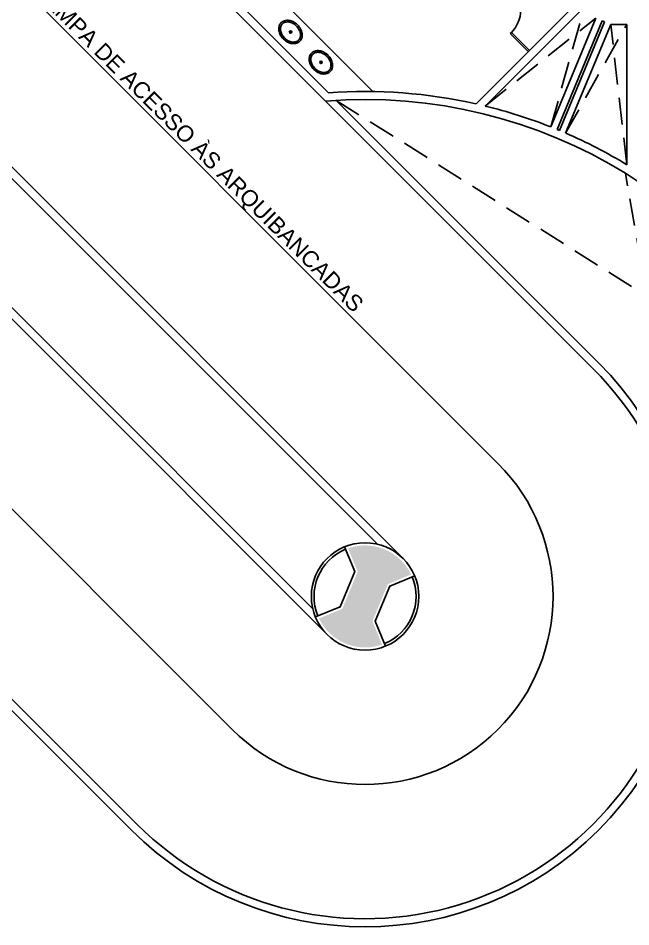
# Model space of a CAD drawing. Extents: x 964 to 1225, y -27 to 210.
# Drawn here: x 1061.18 to 1072.59, y 74.38 to 91.3 of the extents above; entities that cross this region are included whole.
import ezdxf

# ---------------------------------------------------------------- set-up
doc = ezdxf.new("R2010")
doc.units = 0
doc.header["$LTSCALE"] = 2
doc.linetypes.add('HIDDEN', pattern=[0.375, 0.25, -0.125])
for name, color, linetype in [('DIVISÓRIAS-ARY', 2, 'CONTINUOUS'), ('ESQUADRIA-ARY', 2, 'CONTINUOUS'), ('HACHURAS-ARY', 9, 'CONTINUOUS'), ('L_DECA', 7, 'CONTINUOUS'), ('MOBILIÁRIO-ARY', 7, 'CONTINUOUS'), ('PAREDE-ALTA-ARY', 1, 'CONTINUOUS'), ('PAREDE-BAIXA-ARY', 2, 'CONTINUOUS'), ('PEÇAS-SANIT-ARY', 7, 'CONTINUOUS'), ('PILAR-RED-ARY', 5, 'CONTINUOUS'), ('RAMPA-ARY', 2, 'CONTINUOUS'), ('RAMPA-INT-ARY', 7, 'CONTINUOUS'), ('RAMPA-PROJ-ARY', 7, 'HIDDEN'), ('TEXTO-PB-COR-ARY', 12, 'CONTINUOUS')]:
    doc.layers.add(name, color=color, linetype=linetype)
doc.styles.add('ARIAL', font='arial.ttf', dxfattribs={"height": 0.5})

# ---------------------------------------------------------------- blocks, each defined once
blk = doc.blocks.new('CUB01')
at = {"layer": 'L_DECA'}
blk.add_lwpolyline([(-24.5, -18.7, 0.124977), (-22.8, -25.6, 0.105809), (-17.3, -31.9, 0.086634), (-9.6, -35.9, 0.076682), (0, -37.4, 0.076682), (9.6, -35.9, 0.086634), (17.3, -31.9, 0.105809), (22.8, -25.6, 0.124977), (24.5, -18.7, 0.124977), (22.8, -11.8, 0.105809), (17.3, -5.5, 0.086634), (9.6, -1.5, 0.076682), (0, 0, 0.076682), (-9.6, -1.5, 0.086634), (-17.3, -5.5, 0.105809), (-22.8, -11.8, 0.124977)], format="xyb", close=True, dxfattribs=at)
at = {"layer": 'L_DECA', "color": 1}
blk.add_lwpolyline([(0.1, -2.9, 0.074123), (-8.3, -4.1, 0.084852), (-15, -7.5, 0.106323), (-19.8, -12.9, 0.128843), (-21.3, -18.6, 0.128843), (-19.8, -24.4, 0.106323), (-15, -29.8, 0.084852), (-8.3, -33.1, 0.074123), (0.1, -34.4, 0.074123), (8.6, -33.1, 0.084852), (15.3, -29.8, 0.106323), (20, -24.4, 0.128843), (21.5, -18.6, 0.128843), (20, -12.9, 0.106323), (15.3, -7.5, 0.084852), (8.6, -4.1, 0.074123)], format="xyb", close=True, dxfattribs=at)
for radius in [2.25, 1.06]:
    blk.add_circle((0.1, -18.7), radius, dxfattribs=at)

msp = doc.modelspace()

# ---------------------------------------------------------------- hatches: boundary and pattern name
at = {"layer": 'HACHURAS-ARY', "ltscale": 0.5}
msp.add_hatch(color=256, dxfattribs=at).paths.add_polyline_path([(1068.064, 80.76), (1068.497, 80.939, 0.383694), (1067.323, 81.426), (1067.503, 80.992), (1067.216, 80.301), (1066.783, 80.121, 0.383694), (1067.957, 79.635), (1067.777, 80.068)])

# ---------------------------------------------------------------- linework, layer by layer
at = {"layer": 'DIVISÓRIAS-ARY'}
for p, q in [((1070.365, 91.029), (1070.343, 91.007)), ((1070.343, 91.007), (1070.678, 90.673)), ((1070.365, 91.029), (1070.699, 90.694))]:
    msp.add_line(p, q, dxfattribs=at)
at = {"layer": 'ESQUADRIA-ARY', "color": 7, "ltscale": 0.5}
msp.add_arc((1069.94, 91.453), 0.6, 315, 42.134, dxfattribs=at)
at = {"layer": 'MOBILIÁRIO-ARY'}
msp.add_line((1062.223, 95.493), (1067.787, 89.929), dxfattribs=at)
at = {"layer": 'PAREDE-ALTA-ARY'}
for p, q in [((1066.905, 89.751), (1057.82, 98.835)), ((1059.659, 97.209), (1066.962, 89.906)), ((1071.618, 91.613), (1069.706, 89.7)), ((1071.724, 91.507), (1069.877, 89.66)), ((1071.098, 89.271), (1071.937, 91.295)), ((1071.214, 89.224), (1072.052, 91.247)), ((1071.26, 89.205), (1072.098, 91.228)), ((1071.375, 89.156), (1072.214, 91.18)), ((1072.052, 91.247), (1072.098, 91.228)), ((1072.514, 91.18), (1072.214, 91.18)), ((1072.514, 91.18), (1072.514, 88.568))]:
    msp.add_line(p, q, dxfattribs=at)
for radius, start, end in [(9.4, 77.3059, 94.1368), (9.25, 22.2333, 94.5602), (9.4, 68.4143, 76.2305), (9.4, 67.3476, 67.6524), (9.4, 58.7695, 66.5857)]:
    msp.add_arc((1067.64, 80.53), radius, start, end, dxfattribs=at)
at = {"layer": 'PAREDE-BAIXA-ARY'}
for p, q in [((1068.347, 81.237), (1057.82, 91.764)), ((1057.714, 91.658), (1067.869, 81.504))]:
    msp.add_line(p, q, dxfattribs=at)
at = {"layer": 'PILAR-RED-ARY'}
for points in [[(1066.716, 80.148), (1067.178, 80.339), (1067.449, 80.992), (1067.257, 81.454)], [(1068.564, 80.913), (1068.102, 80.722), (1067.831, 80.068), (1068.023, 79.606)]]:
    msp.add_lwpolyline(points, dxfattribs=at)
msp.add_lwpolyline([(1068.004, 79.653, 0.414214), (1068.518, 80.894, 0.414214)], format="xyb", dxfattribs=at)
msp.add_circle((1067.64, 80.53), 1, dxfattribs=at)
msp.add_arc((1067.64, 80.53), 0.95, 112.5, 202.5, dxfattribs=at)
at = {"layer": 'RAMPA-ARY'}
for points in [[(1066.933, 79.823), (1056.406, 90.35)], [(1056.512, 90.456), (1066.666, 80.302)]]:
    msp.add_lwpolyline(points, dxfattribs=at)
for points in [[(1067.103, 89.765), (1071.989, 84.879, -1), (1063.291, 76.182), (1052.765, 86.708)], [(1066.905, 89.751), (1071.883, 84.773, -1), (1063.397, 76.288), (1052.871, 86.814)]]:
    msp.add_lwpolyline(points, format="xyb", dxfattribs=at)
at = {"layer": 'RAMPA-INT-ARY'}
msp.add_lwpolyline([(1054.638, 88.582), (1065.165, 78.055, 1), (1070.115, 83.005), (1059.711, 93.409)], format="xyb", dxfattribs=at)
at = {"layer": 'RAMPA-PROJ-ARY'}
for p, q in [((1071.098, 89.271), (1071.724, 91.507)), ((1069.877, 89.66), (1071.937, 91.295)), ((1071.375, 89.156), (1072.514, 91.18)), ((1072.514, 88.568), (1072.214, 91.18)), ((1067.103, 89.765), (1076.202, 84.03)), ((1073.708, 81.53), (1072.487, 88.408))]:
    msp.add_line(p, q, dxfattribs=at)

# ---------------------------------------------------------------- block references
at = {"layer": 'PEÇAS-SANIT-ARY', "xscale": -0.01, "yscale": 0.01, "zscale": 0.01, "rotation": 135}
for p in [(1066.119, 90.906), (1066.685, 90.341)]:
    msp.add_blockref('CUB01', p, dxfattribs=at)

# ---------------------------------------------------------------- texts
at = {"layer": 'TEXTO-PB-COR-ARY', "style": 'ARIAL'}
msp.add_text('RAMPA DE ACESSO ÀS ARQUIBANCADAS', height=0.3, rotation=315, dxfattribs=at).set_placement((1061.435, 91.791))

doc.saveas('drawing.dxf')
